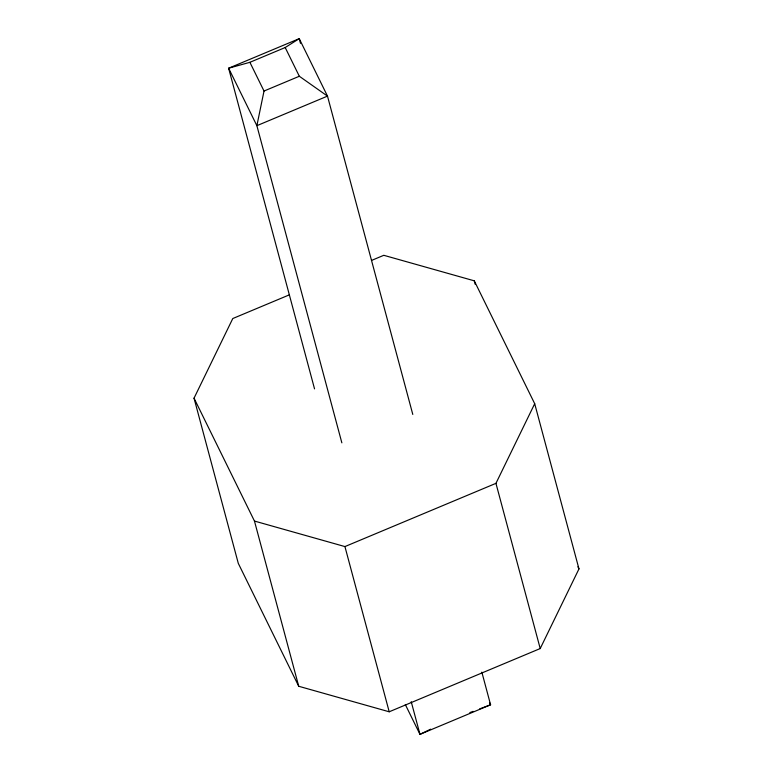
<?xml version="1.0" encoding="UTF-8"?>
<svg xmlns="http://www.w3.org/2000/svg" width="773" height="773" viewBox="0 0 773 773"><rect width="100%" height="100%" fill="white"/><g stroke="black" fill="none" stroke-linecap="round" stroke-linejoin="round"><path stroke-width="1.16" d="M314.543 388.877L228.624 68.217L249.892 62.313L264.018 91.04L256.878 125.68L341.859 442.842M371.581 260.414L383.795 255.303L474.274 280.821L534.703 403.709L578.967 568.918L540.211 648.557L389.206 711.788L298.726 686.269L238.297 563.382L194.033 398.172L232.789 318.534L289.421 294.822M540.211 648.557L495.947 483.347L534.703 403.709M249.892 62.313L285.198 47.53L299.238 38.65L327.491 96.113L412.792 414.434M430.648 729.171L419.971 734.35L405.323 704.561M264.018 91.04L299.325 76.256L327.491 96.113L256.878 125.68L228.624 68.217L299.238 38.65L300.484 43.317M194.033 398.172L254.462 521.06L344.932 546.579L495.947 483.347M469.849 712.59L473.124 711.353M479.666 708.889L490.584 704.783L481.84 672.133M577.904 566.754L578.967 568.918M285.198 47.53L299.325 76.256M489.541 702.657L490.584 704.783L419.971 734.35L411.226 701.7M474.274 280.821L475.202 284.309M344.932 546.579L389.206 711.788M254.462 521.06L298.726 686.269"/></g></svg>
